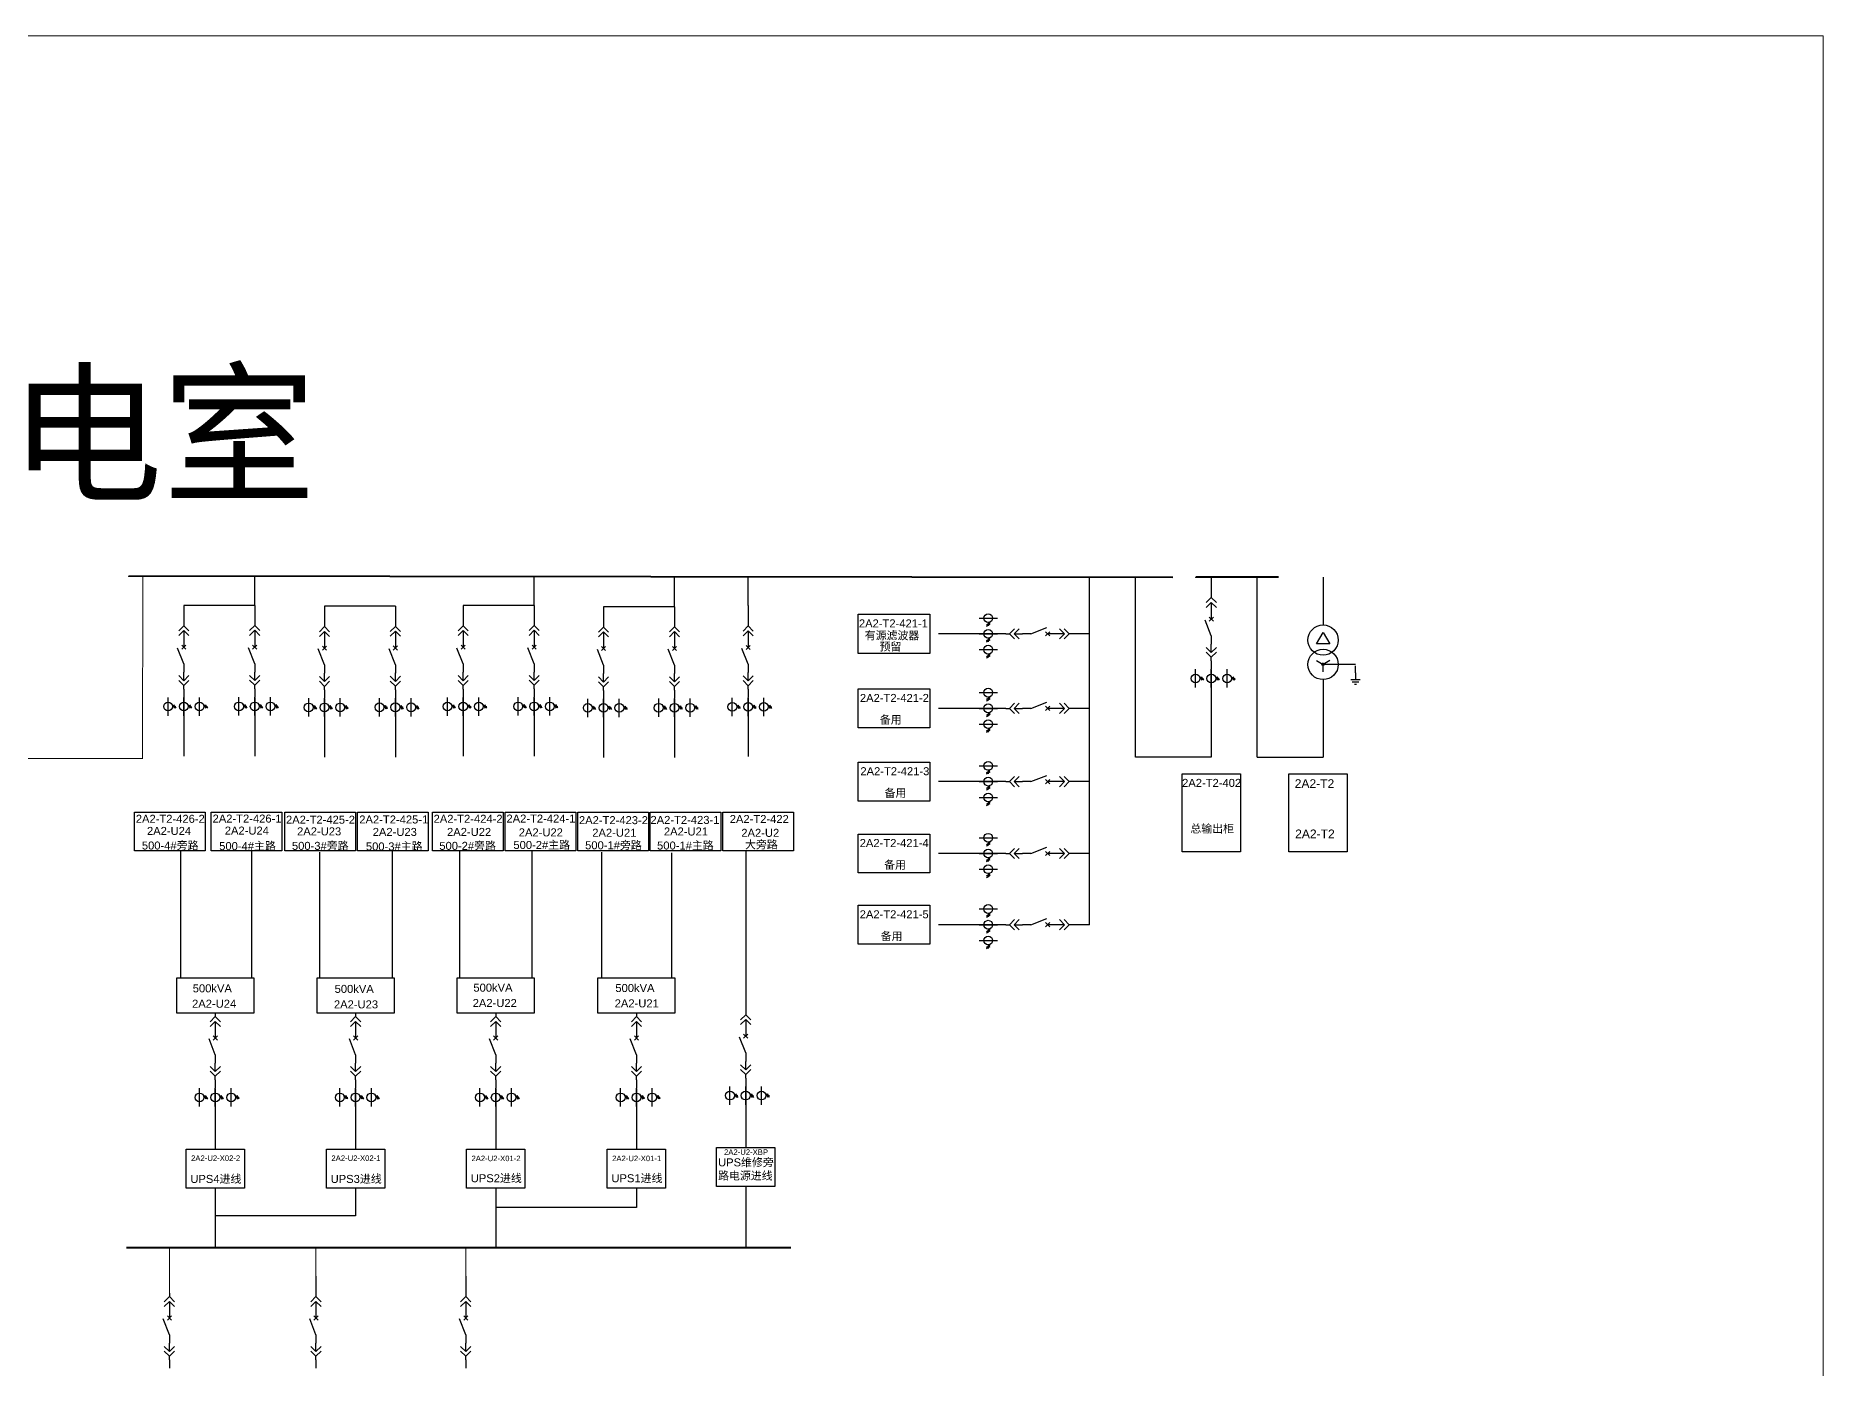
# Model space of a CAD drawing. Header units: millimetres. Extents: x 11 to 339, y 9 to 328.
# Drawn here: x 179.4 to 338.6, y 208.9 to 327.7 of the extents above; entities that cross this region are included whole.
import ezdxf
from ezdxf.enums import TextEntityAlignment as Align

# ---------------------------------------------------------------- set-up
doc = ezdxf.new("R2010")
doc.units = ezdxf.units.MM
doc.linetypes.add('CENTER', pattern=[2, 1.25, -0.25, 0.25, -0.25])
doc.linetypes.add('CONTINOUS', pattern=[0])
doc.styles.get("Standard").update_dxf_attribs({"font": 'arial.ttf'})

# ---------------------------------------------------------------- blocks, each defined once
blk = doc.blocks.new('DYDQAA05')
at = {"color": 0}
blk.add_lwpolyline([(0, 0), (0, -7)], dxfattribs=at)
blk = doc.blocks.new('DYDQAA03')
at = {"color": 0}
for points in [[(0, 0), (0, -1.5)], [(-2.12, -3.62), (0, -1.5)], [(-2.12, -5.62), (0, -3.5)], [(2.12, -3.62), (0, -1.5)], [(2.12, -5.62), (0, -3.5)], [(0, -3.5), (0, -7)]]:
    blk.add_lwpolyline(points, dxfattribs=at)
blk = doc.blocks.new('DYDQAA09')
at = {"color": 0}
blk.add_lwpolyline([(0, 0), (0, -3.5)], dxfattribs=at)
blk.add_lwpolyline([(0, 0), (0, -3.5)], dxfattribs=at)
blk.add_lwpolyline([(0, 0), (0, -3.5)], dxfattribs=at)
blk.add_lwpolyline([(0, 0), (0, -3.5)], dxfattribs=at)
blk.add_lwpolyline([(0, 0), (0, -3.5)], dxfattribs=at)
blk.add_lwpolyline([(0, 0), (0, -3.5)], dxfattribs=at)
blk.add_lwpolyline([(0, 0), (0, -3.5)], dxfattribs=at)
blk.add_lwpolyline([(0, 0), (0, -3.5)], dxfattribs=at)
blk.add_lwpolyline([(0, 0), (0, -3.5)], dxfattribs=at)
blk = doc.blocks.new('DYDQ0201')
at = {"color": 0}
for points in [[(0.86, -0.86), (-0.86, 0.86)], [(-0.86, -0.86), (0.86, 0.86)], [(0, -7), (-2.61, -0.37)]]:
    blk.add_lwpolyline(points, dxfattribs=at)
blk = doc.blocks.new('DYDQAA04')
at = {"color": 0}
for points in [[(0, -3.5), (0, 0)], [(-2.12, -1.38), (0, -3.5)], [(-2.12, -3.38), (0, -5.5)], [(2.12, -1.38), (0, -3.5)], [(2.12, -3.38), (0, -5.5)], [(0, -7), (0, -5.5)]]:
    blk.add_lwpolyline(points, dxfattribs=at)
blk = doc.blocks.new('A$C03DD39B5')
for p, q in [((417, 475), (283, 392)), ((417, 422), (283, 339)), ((350, 333), (350, 467))]:
    blk.add_line(p, q)
blk.add_lwpolyline([(700, 167), (0, 167)])
blk.add_circle((350, 167), 167)

msp = doc.modelspace()

# ---------------------------------------------------------------- linework, layer by layer
at = {"color": 1, "lineweight": 20}
for p, q in [((188.88, 263.24, -6691.2), (188.9, 279.52, -27680.39)), ((172.33, 263.27, -6691.2), (188.86, 263.27, -6691.2))]:
    msp.add_line(p, q, dxfattribs=at)
for p, q in [((198.88, 276.91, -8200.78), (198.88, 279.49, -6817.5)), ((223.77, 276.91, -8200.78), (223.77, 279.49, -6817.5)), ((236.27, 276.79, -8200.78), (236.27, 279.37, -6817.5)), ((242.84, 276.89, -9397.48), (242.84, 279.47, -8014.2)), ((273.25, 248.46), (273.26, 279.42, -27680.39)), ((277.34, 263.39, -27680.39), (277.34, 279.42, -27680.39)), ((288.2, 263.39, -29465.78), (288.2, 279.42, -27680.39)), ((294.06, 279.42, -24854.83), (294.06, 275.17, -29465.78)), ((198.88, 276.91, -8892.42), (192.56, 276.91, -8892.42)), ((211.41, 276.83, -8892.42), (205.09, 276.83, -8892.42)), ((223.77, 276.91, -8892.42), (217.45, 276.91, -8892.42)), ((236.27, 276.79, -8892.42), (229.96, 276.79, -8892.42)), ((263.37, 274.38, 2201.22), (259.81, 274.38, 2201.22)), ((265.01, 274.38, 2201.22), (263.37, 274.38, 2201.22)), ((293.48, 273.48, -29465.78), (294.06, 274.5, -29465.78)), ((293.48, 273.48, -29465.78), (294.06, 274.5, -29465.78)), ((294.06, 274.5, -29465.78), (294.65, 273.48, -29465.78)), ((294.65, 273.48, -29465.78), (293.48, 273.48, -29465.78)), ((284.1, 271.18, -27680.39), (284.1, 269.54, -27680.39)), ((293.48, 271.99, -29465.78), (294.06, 271.65, -29465.78)), ((294.05, 271.76, -29465.78), (293.96, 271.66, -29465.78)), ((294.1, 271.75, -29465.78), (293.97, 271.62, -29465.78)), ((294.02, 271.75, -29465.78), (293.97, 271.7, -29465.78)), ((294.11, 271.74, -29465.78), (293.97, 271.6, -29465.78)), ((294.14, 271.72, -29465.78), (294, 271.58, -29465.78)), ((294.15, 271.71, -29465.78), (294.01, 271.57, -29465.78)), ((294.16, 271.67, -29465.78), (294.04, 271.55, -29465.78)), ((294.65, 271.99, -29465.78), (294.06, 271.65, -29465.78)), ((294.06, 270.98, -29465.78), (294.06, 271.65, -29465.78)), ((296.95, 271.65, -29465.78), (294.06, 271.65, -29465.78)), ((294.16, 271.65, -29465.78), (294.07, 271.55, -29465.78)), ((284.1, 269.54, -27680.39), (284.1, 263.39, -27680.39)), ((294.06, 270.3, -29465.78), (294.06, 263.39, -29465.78)), ((296.54, 270.3, -29465.78), (297.36, 270.3, -29465.78)), ((296.65, 270.1, -29465.78), (297.25, 270.1, -29465.78)), ((296.85, 269.9, -29465.78), (297.05, 269.9, -29465.78)), ((192.56, 268.67, -6691.2), (192.56, 267.03, -6691.2)), ((198.88, 268.69, -5999.56), (198.88, 267.05, -5999.56)), ((205.09, 268.59, -6691.2), (205.09, 266.95, -6691.2)), ((211.41, 268.61, -5999.56), (211.41, 266.97, -5999.56)), ((217.45, 268.67, -6691.2), (217.45, 267.03, -6691.2)), ((223.77, 268.69, -5999.56), (223.77, 267.05, -5999.56)), ((229.96, 268.55, -6691.2), (229.96, 266.91, -6691.2)), ((236.27, 268.57, -5999.56), (236.27, 266.93, -5999.56)), ((242.84, 268.65, -7196.26), (242.84, 267.01, -7196.26)), ((263.37, 267.74, 2201.22), (259.81, 267.74, 2201.22)), ((265.01, 267.74, 2201.22), (263.37, 267.74, 2201.22)), ((192.56, 267.03, -6691.2), (192.56, 263.47, -6691.2)), ((198.88, 267.05, -5999.56), (198.88, 263.48, -5999.56)), ((205.09, 266.95, -6691.2), (205.09, 263.39, -6691.2)), ((211.41, 266.97, -5999.56), (211.41, 263.4, -5999.56)), ((217.45, 267.03, -6691.2), (217.45, 263.47, -6691.2)), ((223.77, 267.05, -5999.56), (223.77, 263.48, -5999.56)), ((229.96, 266.91, -6691.2), (229.96, 263.35, -6691.2)), ((236.27, 266.93, -5999.56), (236.27, 263.36, -5999.56)), ((242.84, 267.01, -7196.26), (242.84, 263.44, -7196.26)), ((284.1, 263.39, -27680.39), (277.34, 263.39, -27680.39)), ((288.2, 263.39, -29465.78), (294.06, 263.39, -29465.78)), ((263.37, 261.21, 2201.22), (259.81, 261.21, 2201.22)), ((265.01, 261.21, 2201.22), (263.37, 261.21, 2201.22)), ((263.37, 254.8, 2201.22), (259.81, 254.8, 2201.22)), ((265.01, 254.8, 2201.22), (263.37, 254.8, 2201.22)), ((263.37, 248.46, 2201.22), (259.81, 248.46, 2201.22)), ((265.01, 248.46, 2201.22), (263.37, 248.46, 2201.22)), ((195.37, 233.84, 2201.22), (195.37, 232.2, 2201.22)), ((207.87, 233.84, 2201.22), (207.87, 232.2, 2201.22)), ((220.35, 233.84, 2201.22), (220.35, 232.2, 2201.22)), ((232.89, 233.84, 2201.22), (232.89, 232.2, 2201.22)), ((242.62, 234, 2201.22), (242.62, 232.36, 2201.22)), ((195.37, 232.2, 4402.45), (195.37, 228.45, 2074.92)), ((207.87, 232.2, 4402.45), (207.87, 228.45, 2043.43)), ((220.35, 232.2, 4402.45), (220.35, 228.45, 2074.92)), ((232.89, 232.2, 4402.45), (232.89, 228.45, 2043.43)), ((242.62, 232.36, 4402.45), (242.62, 228.61, 2042.41)), ((195.37, 224.98, 2107.43), (195.37, 219.71, -6667.99)), ((207.87, 224.98, 2075.94), (207.87, 222.51, 2075.94)), ((220.35, 224.98, 2074.92), (220.35, 219.71, -6667.99)), ((232.89, 224.98, 2043.43), (232.89, 223.25, 2075.94)), ((242.62, 225.14, 2074.92), (242.62, 219.71, -6667.99)), ((232.89, 223.25, 2075.94), (220.38, 223.25, 2075.94)), ((207.87, 222.51, 2075.94), (195.37, 222.51, 2107.43))]:
    msp.add_line(p, q)
at = {"linetype": 'CENTER', "ltscale": 0.5}
msp.add_line((296.95, 270.91, -29465.78), (296.95, 271.65, -29465.78), dxfattribs=at)
at = {"color": 3}
for p, q in [((192.28, 255.05), (192.28, 243.73)), ((204.65, 254.92), (204.65, 243.73)), ((217.12, 255.02), (217.12, 243.73)), ((229.79, 254.92), (229.79, 243.73))]:
    msp.add_line(p, q, dxfattribs=at)
at = {"color": 6}
for p, q in [((198.59, 255.06), (198.59, 243.73)), ((211.13, 255.02), (211.13, 243.73)), ((223.57, 255.08), (223.57, 243.73)), ((236, 254.87), (236, 243.73))]:
    msp.add_line(p, q, dxfattribs=at)
at = {"color": 5, "lineweight": 30}
msp.add_line((242.62, 254.97), (242.62, 240.59), dxfattribs=at)
at = {"color": 1, "lineweight": 40}
msp.add_line((187.45, 219.71, -6667.99), (246.65, 219.71, -6667.99), dxfattribs=at)
at = {"color": 0, "lineweight": 20}
for p, q in [((191.28, 215.64, -8051.27), (191.28, 219.71, -6667.99)), ((204.34, 217.13, -8051.27), (204.34, 219.71, -6667.99)), ((217.68, 217.13, -8051.27), (217.68, 219.71, -6667.99))]:
    msp.add_line(p, q, dxfattribs=at)
at = {"color": 1, "lineweight": 13, "ltscale": 0.001071}
msp.add_lwpolyline([(11.35, 327.67), (338.62, 327.67), (338.62, 9.29), (11.35, 9.29)], close=True, dxfattribs=at)
at = {"color": 1, "lineweight": 40, "ltscale": 100}
for points, elevation in [([(280.66, 279.41), (187.67, 279.53), (187.67, 279.53)], -27680.39), ([(290.08, 279.42), (282.71, 279.42), (282.71, 279.42)], -28654.7)]:
    msp.add_lwpolyline(points, dxfattribs=dict(at, elevation=elevation))
for points, elevation in [([(252.65, 276.12), (259.04, 276.12), (259.04, 272.64), (252.65, 272.64)], 2201.22), ([(252.65, 269.48), (259.04, 269.48), (259.04, 266), (252.65, 266)], 2201.22), ([(252.65, 262.95), (259.04, 262.95), (259.04, 259.47), (252.65, 259.47)], 2201.22), ([(281.5, 261.91), (286.71, 261.91), (286.71, 254.95), (281.5, 254.95)], -28498.33), ([(291, 261.91), (296.21, 261.91), (296.21, 254.95), (291, 254.95)], -27926.08), ([(188.17, 258.5), (194.46, 258.5), (194.46, 255.03), (188.17, 255.03)], -7509.14), ([(195, 258.5), (201.3, 258.5), (201.3, 255.03), (195, 255.03)], -7509.14), ([(201.56, 258.5), (207.85, 258.5), (207.85, 255.03), (201.56, 255.03)], -7509.14), ([(208.04, 258.5), (214.34, 258.5), (214.34, 255.03), (208.04, 255.03)], -7509.14), ([(214.72, 258.5), (221.02, 258.5), (221.02, 255.03), (214.72, 255.03)], -7509.14), ([(221.19, 258.5), (227.48, 258.5), (227.48, 255.03), (221.19, 255.03)], -7509.14), ([(227.66, 258.5), (233.96, 258.5), (233.96, 255.03), (227.66, 255.03)], -7509.14), ([(234.12, 258.5), (240.42, 258.5), (240.42, 255.03), (234.12, 255.03)], -7509.14), ([(240.58, 258.5), (246.88, 258.5), (246.88, 255.03), (240.58, 255.03)], -7509.14), ([(252.65, 256.54), (259.04, 256.54), (259.04, 253.07), (252.65, 253.07)], 2201.22), ([(252.65, 250.19), (259.04, 250.19), (259.04, 246.72), (252.65, 246.72)], 2201.22), ([(192.77, 228.45), (197.98, 228.45), (197.98, 224.98), (192.77, 224.98)], 2074.92), ([(205.27, 228.45), (210.48, 228.45), (210.48, 224.98), (205.27, 224.98)], 2043.43), ([(217.74, 228.45), (222.95, 228.45), (222.95, 224.98), (217.74, 224.98)], 2074.92), ([(230.28, 228.45), (235.49, 228.45), (235.49, 224.98), (230.28, 224.98)], 2043.43), ([(240.02, 228.61), (245.23, 228.61), (245.23, 225.14), (240.02, 225.14)], 2042.41)]:
    msp.add_lwpolyline(points, close=True, dxfattribs=dict(elevation=elevation))
at = {"elevation": -29465.78}
msp.add_lwpolyline([(296.95, 270.91), (296.95, 270.3)], dxfattribs=at)
for points in [[(191.95, 243.73), (198.79, 243.73), (198.79, 240.59), (191.95, 240.59)], [(204.45, 243.73), (211.29, 243.73), (211.29, 240.59), (204.45, 240.59)], [(216.93, 243.73), (223.77, 243.73), (223.77, 240.59), (216.93, 240.59)], [(229.46, 243.73), (236.31, 243.73), (236.31, 240.59), (229.46, 240.59)]]:
    msp.add_lwpolyline(points, close=True)
at = {"linetype": 'CONTINOUS'}
for centre in [(294.06, 273.82, -29465.78), (294.06, 271.65, -29465.78)]:
    msp.add_circle(centre, 1.35, dxfattribs=at)
msp.add_circle((294.06, 271.65, -29465.78), 0.101)

# ---------------------------------------------------------------- block references
at = {"xscale": 0.2128962921302706, "yscale": 0.2128962921302706, "zscale": 0.2128962921302706}
for name, p in [('DYDQAA05', (284.1, 279.42, -29881.61)), ('DYDQAA03', (284.1, 277.93, -29881.61)), ('DYDQAA05', (192.56, 276.91, -8892.42)), ('DYDQAA05', (198.88, 276.91, -8200.78)), ('DYDQAA05', (205.09, 276.83, -8892.42)), ('DYDQAA05', (211.41, 276.83, -8200.78)), ('DYDQAA05', (217.45, 276.91, -8892.42)), ('DYDQAA05', (223.77, 276.91, -8200.78)), ('DYDQAA05', (229.96, 276.79, -8892.42)), ('DYDQAA05', (236.27, 276.79, -8200.78)), ('DYDQAA05', (242.84, 276.89, -9397.48)), ('DYDQ0201', (284.1, 275.69, -29881.61)), ('DYDQAA09', (284.1, 276.44, -29881.61)), ('DYDQAA03', (192.56, 275.42, -8892.42)), ('DYDQAA09', (192.56, 273.93, -8892.42)), ('DYDQAA03', (198.88, 275.44, -8200.78)), ('DYDQAA09', (198.88, 273.95, -8200.78)), ('DYDQAA03', (205.09, 275.34, -8892.42)), ('DYDQAA03', (211.41, 275.36, -8200.78)), ('DYDQAA03', (217.45, 275.42, -8892.42)), ('DYDQAA09', (217.45, 273.93, -8892.42)), ('DYDQAA03', (223.77, 275.44, -8200.78)), ('DYDQAA09', (223.77, 273.95, -8200.78)), ('DYDQAA03', (229.96, 275.3, -8892.42)), ('DYDQAA03', (236.27, 275.32, -8200.78)), ('DYDQAA03', (242.84, 275.4, -9397.48)), ('DYDQAA09', (242.84, 273.91, -9397.48)), ('DYDQAA09', (284.1, 274.2, -29881.61)), ('DYDQ0201', (192.56, 273.19, -8892.42)), ('DYDQ0201', (198.88, 273.2, -8200.78)), ('DYDQ0201', (205.09, 273.11, -8892.42)), ('DYDQAA09', (205.09, 273.85, -8892.42)), ('DYDQ0201', (211.41, 273.12, -8200.78)), ('DYDQAA09', (211.41, 273.87, -8200.78)), ('DYDQ0201', (217.45, 273.19, -8892.42)), ('DYDQ0201', (223.77, 273.2, -8200.78)), ('DYDQ0201', (229.96, 273.07, -8892.42)), ('DYDQAA09', (229.96, 273.81, -8892.42)), ('DYDQ0201', (236.27, 273.08, -8200.78)), ('DYDQAA09', (236.27, 273.83, -8200.78)), ('DYDQ0201', (242.84, 273.16, -9397.48)), ('DYDQAA04', (284.1, 273.46, -29881.61)), ('DYDQAA04', (192.56, 270.95, -8892.42)), ('DYDQAA09', (192.56, 271.7, -8892.42)), ('DYDQAA04', (198.88, 270.97, -8200.78)), ('DYDQAA09', (198.88, 271.71, -8200.78)), ('DYDQAA04', (205.09, 270.87, -8892.42)), ('DYDQAA09', (205.09, 271.62, -8892.42)), ('DYDQAA04', (211.41, 270.89, -8200.78)), ('DYDQAA09', (211.41, 271.63, -8200.78)), ('DYDQAA04', (217.45, 270.95, -8892.42)), ('DYDQAA09', (217.45, 271.7, -8892.42)), ('DYDQAA04', (223.77, 270.97, -8200.78)), ('DYDQAA09', (223.77, 271.71, -8200.78)), ('DYDQAA04', (229.96, 270.83, -8892.42)), ('DYDQAA09', (229.96, 271.58, -8892.42)), ('DYDQAA04', (236.27, 270.85, -8200.78)), ('DYDQAA09', (236.27, 271.59, -8200.78)), ('DYDQAA04', (242.84, 270.93, -9397.48)), ('DYDQAA09', (242.84, 271.67, -9397.48)), ('DYDQAA09', (284.1, 271.97, -29881.61)), ('DYDQAA09', (192.56, 269.46, -8892.42)), ('DYDQAA09', (198.88, 269.48, -8200.78)), ('DYDQAA09', (205.09, 269.38, -8892.42)), ('DYDQAA09', (211.41, 269.4, -8200.78)), ('DYDQAA09', (217.45, 269.46, -8892.42)), ('DYDQAA09', (223.77, 269.48, -8200.78)), ('DYDQAA09', (229.96, 269.34, -8892.42)), ('DYDQAA09', (236.27, 269.36, -8200.78)), ('DYDQAA09', (242.84, 269.44, -9397.48)), ('DYDQAA03', (195.37, 240.59)), ('DYDQAA03', (207.87, 240.59)), ('DYDQAA03', (220.35, 240.59)), ('DYDQAA03', (232.89, 240.59)), ('DYDQAA03', (242.62, 240.75)), ('DYDQAA09', (195.37, 239.1)), ('DYDQAA09', (207.87, 239.1)), ('DYDQAA09', (220.35, 239.1)), ('DYDQAA09', (232.89, 239.1)), ('DYDQAA09', (242.62, 239.26)), ('DYDQ0201', (195.37, 238.36)), ('DYDQ0201', (207.87, 238.36)), ('DYDQ0201', (220.35, 238.36)), ('DYDQ0201', (232.89, 238.36)), ('DYDQ0201', (242.62, 238.52)), ('DYDQAA04', (195.37, 236.12)), ('DYDQAA09', (195.37, 236.87)), ('DYDQAA04', (207.87, 236.12)), ('DYDQAA09', (207.87, 236.87)), ('DYDQAA04', (220.35, 236.12)), ('DYDQAA09', (220.35, 236.87)), ('DYDQAA04', (232.89, 236.12)), ('DYDQAA09', (232.89, 236.87)), ('DYDQAA04', (242.62, 236.28)), ('DYDQAA09', (242.62, 237.03)), ('DYDQAA09', (195.37, 234.63)), ('DYDQAA09', (207.87, 234.63)), ('DYDQAA09', (220.35, 234.63)), ('DYDQAA09', (232.89, 234.63)), ('DYDQAA09', (242.62, 234.79)), ('DYDQAA03', (191.28, 215.64, -8051.27)), ('DYDQAA03', (204.34, 215.64, -8051.27)), ('DYDQAA03', (217.68, 215.64, -8051.27)), ('DYDQ0201', (191.28, 213.41, -8051.27)), ('DYDQAA09', (191.28, 214.15, -8051.27)), ('DYDQ0201', (204.34, 213.41, -8051.27)), ('DYDQAA09', (204.34, 214.15, -8051.27)), ('DYDQ0201', (217.68, 213.41, -8051.27)), ('DYDQAA09', (217.68, 214.15, -8051.27)), ('DYDQAA09', (191.28, 211.92, -8051.27)), ('DYDQAA09', (204.34, 211.92, -8051.27)), ('DYDQAA09', (217.68, 211.92, -8051.27)), ('DYDQAA04', (191.28, 211.17, -8051.27)), ('DYDQAA04', (204.34, 211.17, -8051.27)), ('DYDQAA04', (217.68, 211.17, -8051.27)), ('DYDQAA09', (191.28, 209.68, -8051.27)), ('DYDQAA09', (204.34, 209.68, -8051.27)), ('DYDQAA09', (217.68, 209.68, -8051.27))]:
    msp.add_blockref(name, p, dxfattribs=at)
at = {"linetype": 'Continuous', "xscale": 0.00233888397733859, "yscale": 0.00233888397733859, "zscale": 0.00233888397733859}
for p, rotation in [((265.05, 276.17, 2201.22), 180), ((265.05, 274.77, 2201.22), 180), ((265.05, 273.36, 2201.22), 180), ((282.31, 271.22, -27680.39), 270), ((283.71, 271.22, -27680.39), 270), ((285.12, 271.22, -27680.39), 270), ((265.05, 269.53, 2201.22), 180), ((190.77, 268.72, -6691.2), 270), ((192.17, 268.72, -6691.2), 270), ((193.58, 268.72, -6691.2), 270), ((197.09, 268.73, -5999.56), 270), ((198.49, 268.73, -5999.56), 270), ((199.89, 268.73, -5999.56), 270), ((203.3, 268.64, -6691.2), 270), ((204.7, 268.64, -6691.2), 270), ((206.1, 268.64, -6691.2), 270), ((209.61, 268.65, -5999.56), 270), ((211.02, 268.65, -5999.56), 270), ((212.42, 268.65, -5999.56), 270), ((215.66, 268.72, -6691.2), 270), ((217.06, 268.72, -6691.2), 270), ((218.46, 268.72, -6691.2), 270), ((221.97, 268.73, -5999.56), 270), ((223.38, 268.73, -5999.56), 270), ((224.78, 268.73, -5999.56), 270), ((228.16, 268.6, -6691.2), 270), ((229.57, 268.6, -6691.2), 270), ((230.97, 268.6, -6691.2), 270), ((234.48, 268.61, -5999.56), 270), ((235.89, 268.61, -5999.56), 270), ((237.29, 268.61, -5999.56), 270), ((241.04, 268.69, -7196.26), 270), ((242.45, 268.69, -7196.26), 270), ((243.85, 268.69, -7196.26), 270), ((265.05, 268.13, 2201.22), 180), ((265.05, 266.72, 2201.22), 180), ((265.05, 263, 2201.22), 180), ((265.05, 261.6, 2201.22), 180), ((265.05, 260.19, 2201.22), 180), ((265.05, 256.6, 2201.22), 180), ((265.05, 255.19, 2201.22), 180), ((265.05, 253.79, 2201.22), 180), ((265.05, 250.25, 2201.22), 180), ((265.05, 248.85, 2201.22), 180), ((265.05, 247.44, 2201.22), 180), ((193.58, 233.89, 2201.22), 270), ((194.98, 233.89, 2201.22), 270), ((196.39, 233.89, 2201.22), 270), ((206.08, 233.89, 2201.22), 270), ((207.48, 233.89, 2201.22), 270), ((208.88, 233.89, 2201.22), 270), ((218.56, 233.89, 2201.22), 270), ((219.96, 233.89, 2201.22), 270), ((221.36, 233.89, 2201.22), 270), ((231.09, 233.89, 2201.22), 270), ((232.5, 233.89, 2201.22), 270), ((233.9, 233.89, 2201.22), 270), ((240.83, 234.05, 2201.22), 270), ((242.23, 234.05, 2201.22), 270), ((243.64, 234.05, 2201.22), 270)]:
    msp.add_blockref('A$C03DD39B5', p, dxfattribs=dict(at, rotation=rotation))
at = {"xscale": 0.2128962921302706, "yscale": 0.2128962921302706, "zscale": 0.2128962921302706, "rotation": 270}
for name, p in [('DYDQAA09', (265.8, 274.38)), ('DYDQAA04', (267.29, 274.38)), ('DYDQAA09', (268.03, 274.38)), ('DYDQ0201', (269.52, 274.38)), ('DYDQAA09', (270.27, 274.38)), ('DYDQAA03', (271.76, 274.38)), ('DYDQAA05', (273.25, 274.38)), ('DYDQAA09', (265.8, 267.74)), ('DYDQAA04', (267.29, 267.74)), ('DYDQAA09', (268.03, 267.74)), ('DYDQ0201', (269.52, 267.74)), ('DYDQAA09', (270.27, 267.74)), ('DYDQAA03', (271.76, 267.74)), ('DYDQAA05', (273.25, 267.74)), ('DYDQAA09', (265.8, 261.21)), ('DYDQAA04', (267.29, 261.21)), ('DYDQAA09', (268.03, 261.21)), ('DYDQ0201', (269.52, 261.21)), ('DYDQAA09', (270.27, 261.21)), ('DYDQAA03', (271.76, 261.21)), ('DYDQAA05', (273.25, 261.21)), ('DYDQAA09', (265.8, 254.8)), ('DYDQAA04', (267.29, 254.8)), ('DYDQAA09', (268.03, 254.8)), ('DYDQ0201', (269.52, 254.8)), ('DYDQAA09', (270.27, 254.8)), ('DYDQAA03', (271.76, 254.8)), ('DYDQAA05', (273.25, 254.8)), ('DYDQAA09', (265.8, 248.46)), ('DYDQAA04', (267.29, 248.46)), ('DYDQAA09', (268.03, 248.46)), ('DYDQ0201', (269.52, 248.46)), ('DYDQAA09', (270.27, 248.46)), ('DYDQAA03', (271.76, 248.46)), ('DYDQAA05', (273.25, 248.46))]:
    msp.add_blockref(name, p, dxfattribs=at)
at = {"color": 0, "xscale": 0.2128962921302706, "yscale": 0.2128962921302706, "zscale": 0.2128962921302706}
for p in [(204.34, 217.13, -8051.27), (217.68, 217.13, -8051.27)]:
    msp.add_blockref('DYDQAA05', p, dxfattribs=at)

# ---------------------------------------------------------------- texts
at = {"lineweight": 0}
for s, height, p in [('2A2-T2-421-1', 0.7128, (255.78, 274.95, 817.94)), ('有源滤波器', 0.713, (255.66, 273.88, 1196.74)), ('预留', 0.713, (255.52, 272.88, 1323.04)), ('2A2-T2-421-2', 0.7128, (255.87, 268.31, 817.94)), ('备用', 0.713, (255.54, 266.37, 817.94)), ('2A2-T2-421-3', 0.7128, (255.91, 261.78, 817.94)), ('2A2-T2-402', 0.713, (284.13, 260.74, -29881.61)), ('备用', 0.713, (255.96, 259.84, 817.94)), ('2A2-T2-426-2', 0.7128, (191.36, 257.54, -8892.42)), ('2A2-T2-426-1', 0.7128, (198.2, 257.56, -8200.78)), ('2A2-T2-425-2', 0.7128, (204.74, 257.46, -8892.42)), ('2A2-T2-425-1', 0.7128, (211.27, 257.48, -8200.78)), ('2A2-T2-424-2', 0.7128, (217.89, 257.54, -8892.42)), ('2A2-T2-424-1', 0.7128, (224.38, 257.56, -8200.78)), ('2A2-T2-423-2', 0.7128, (230.84, 257.42, -8892.42)), ('2A2-T2-423-1', 0.7128, (237.21, 257.44, -8200.78)), ('2A2-T2-422', 0.713, (243.83, 257.52, -9397.48)), ('2A2-U24', 0.713, (191.25, 256.46)), ('2A2-U24', 0.713, (198.18, 256.49)), ('2A2-U23', 0.713, (204.62, 256.42)), ('2A2-U23', 0.713, (211.36, 256.37)), ('2A2-U22', 0.713, (217.98, 256.37)), ('2A2-U22', 0.713, (224.37, 256.33)), ('2A2-U21', 0.713, (230.92, 256.3)), ('2A2-U21', 0.713, (237.3, 256.41)), ('2A2-U2', 0.713, (243.92, 256.29, -7924.97)), ('总输出柜', 0.713, (284.18, 256.66, -29881.61)), ('500-4#旁路', 0.713, (191.35, 255.16)), ('500-4#主路', 0.713, (198.24, 255.11)), ('500-3#旁路', 0.713, (204.72, 255.13)), ('500-3#主路', 0.713, (211.31, 255.08)), ('500-2#旁路', 0.713, (217.85, 255.13)), ('500-2#主路', 0.713, (224.45, 255.21)), ('500-1#旁路', 0.713, (230.84, 255.18)), ('500-1#主路', 0.713, (237.25, 255.16)), ('大旁路', 0.713, (244.02, 255.24, -10126.19)), ('2A2-T2-421-4', 0.7128, (255.85, 255.38, 817.94)), ('备用', 0.713, (255.92, 253.43, 817.94)), ('2A2-T2-421-5', 0.7128, (255.85, 249.03, 817.94)), ('备用', 0.713, (255.62, 247.08, 817.94)), ('2A2-U2-X02-2', 0.4901, (195.4, 227.41, 724.15)), ('2A2-U2-X02-1', 0.4901, (207.9, 227.41, 661.17)), ('2A2-U2-X01-2', 0.4901, (220.38, 227.39, 724.15)), ('2A2-U2-X01-1', 0.4901, (232.91, 227.39, 661.17)), ('2A2-U2-XBP', 0.49, (242.65, 227.95, 659.13)), ('UPS4进线', 0.713, (195.42, 225.45, 850.45)), ('UPS3进线', 0.713, (207.92, 225.45, 787.47)), ('UPS2进线', 0.713, (220.4, 225.51, 850.45)), ('UPS1进线', 0.713, (232.93, 225.51, 787.47))]:
    msp.add_text(s, height=height, dxfattribs=at).set_placement(p, align=Align.CENTER)
at = {"lineweight": 0, "ltscale": 100}
for s, p in [('500kVA', (193.36, 242.79, -8333.94)), ('500kVA', (206, 242.74, -8333.94)), ('500kVA', (218.36, 242.85, -8333.94)), ('500kVA', (231.01, 242.82, -8333.94)), ('2A2-U24', (193.3, 241.42, -8742.91)), ('2A2-U23', (205.94, 241.36, -8742.91)), ('2A2-U22', (218.3, 241.48, -8742.91)), ('2A2-U21', (230.95, 241.45, -8742.91))]:
    msp.add_text(s, height=0.713, dxfattribs=at).set_placement(p, align=Align.MIDDLE_LEFT)
at = {"color": 0, "insert": (138.54, 297.18, -23522.45), "char_height": 10, "width": 0.000000001, "attachment_point": 1}
msp.add_mtext('2A2{\\fSimSun|b0|i0|c134|p2;配电室}', dxfattribs=at)
at = {"attachment_point": 1}
for s, insert, char_height, width in [('2A2-T2', (291.53, 261.42, -23926.1), 0.77, 1.1343), ('2A2-T2', (291.57, 256.94, -23926.1), 0.77, 1.1343), ('UPS{\\fSimSun|b0|i0|c134|p34;维修旁\\P路电源进线}', (240.16, 227.64, 2042.41), 0.7128, 5.2091)]:
    msp.add_mtext(s, dxfattribs=dict(at, insert=insert, char_height=char_height, width=width))

doc.saveas('drawing.dxf')
